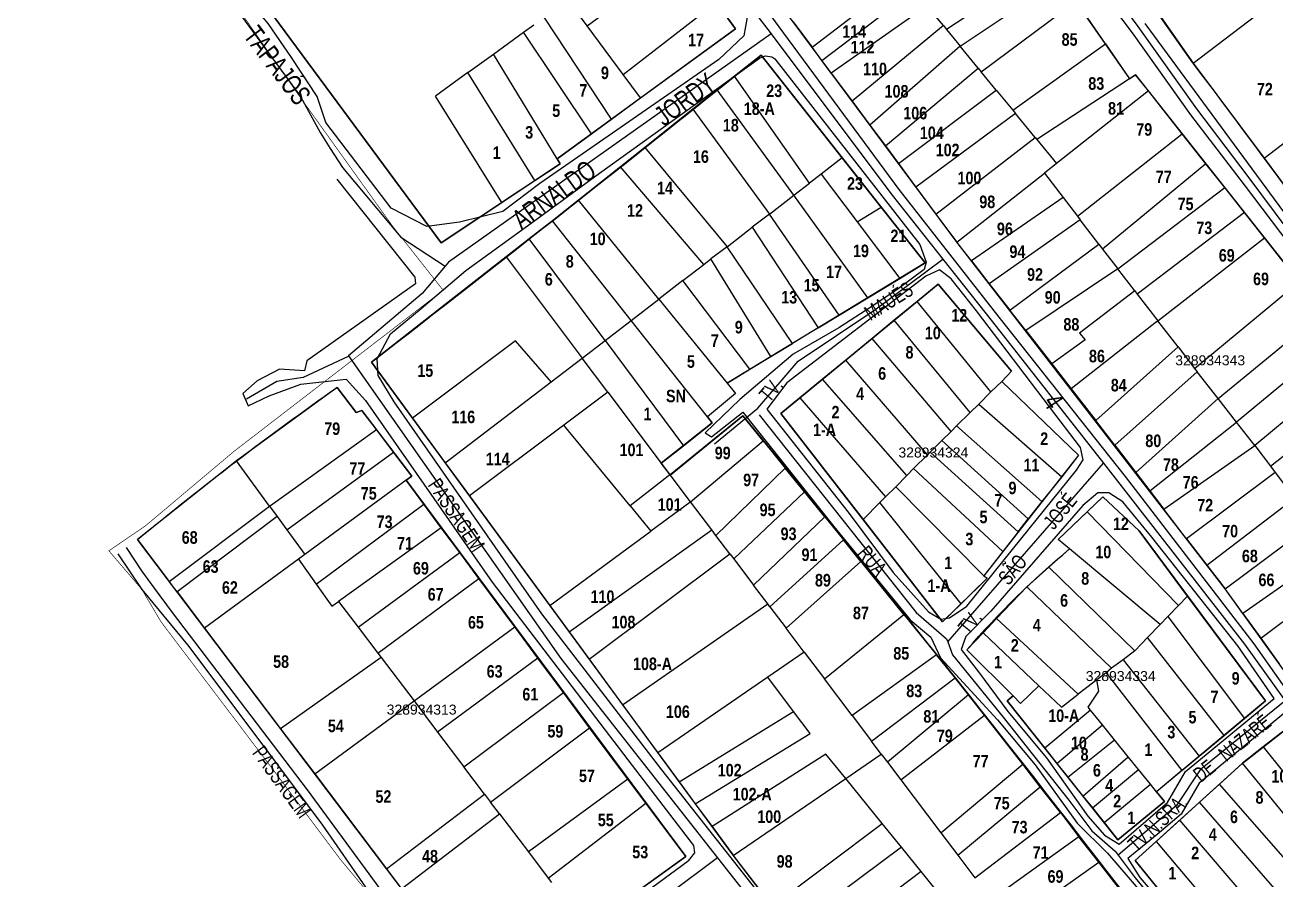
# Model space of a CAD drawing. Extents: x 206155 to 208014, y 4847439 to 4850017.
# Drawn here: x 206932.2 to 207182.6, y 4848151.2 to 4848322.2 of the extents above; entities that cross this region are included whole.
import ezdxf
from ezdxf.enums import TextEntityAlignment as Align

# ---------------------------------------------------------------- set-up
doc = ezdxf.new("R2010")
doc.units = 0
doc.header["$LTSCALE"] = 1.5
doc.header["$MEASUREMENT"] = 0
for name, color, linetype in [('CD-MALHA-LOTES', 40, 'CONTINUOUS'), ('CD_TXT_QUADRA', 7, 'CONTINUOUS'), ('LM-LIM-SETOR-FISCAL', 7, 'CONTINUOUS'), ('RU-QUADRAS', 6, 'CONTINUOUS'), ('SV-EIXO-RUA-N-PAV', 6, 'CONTINUOUS'), ('SV-RUA-NAO-PAV-S-GUIA-C-GUIA', 7, 'CONTINUOUS'), ('SV-TXT-RUA-N-PAV-S-GUIA-C-GUIA', 7, 'CONTINUOUS'), ('Th_NmrPort', 7, 'CONTINUOUS')]:
    doc.layers.add(name, color=color, linetype=linetype)
doc.styles.add('ARIAL', font='ARIAL.TTF')
doc.styles.get("Standard").update_dxf_attribs({"font": 'swisscbo.ttf'})
doc.linetypes.add('Limite', pattern='A,20,-3,[130,ltypeshp.shx,S=6.35,R=0,X=0,Y=0],-3,20', length=46)

msp = doc.modelspace()

# ---------------------------------------------------------------- linework, layer by layer
at = {"layer": 'CD-MALHA-LOTES', "linetype": 'Continuous'}
for p, q in [((207044.7, 4848322.01), (207063.76, 4848336)), ((207137.04, 4848334.92), (207116.65, 4848321.24)), ((207089.72, 4848317.73), (207109.09, 4848332.58)), ((207119.37, 4848317.93), (207139.48, 4848331.38)), ((207091.65, 4848315.07), (207111.08, 4848329.79)), ((207166, 4848314.54), (207185.73, 4848329.54)), ((207044.7, 4848322.01), (207040.87, 4848327.19)), ((207051.93, 4848312.25), (207070.54, 4848326.67)), ((207074.37, 4848321.4), (207070.54, 4848326.67)), ((207112.76, 4848325.98), (207093.51, 4848312.56)), ((207123.59, 4848312.79), (207142.56, 4848326.92)), ((207148.45, 4848318.37), (207142.56, 4848326.92)), ((207049.6, 4848303.35), (207036.08, 4848323.71)), ((207116, 4848322.03), (207114.47, 4848323.88)), ((207159.09, 4848324.33), (207166, 4848314.54)), ((207025.97, 4848316.36), (207031.96, 4848320.72)), ((207031.96, 4848320.72), (207034.02, 4848322.21)), ((207045.54, 4848300.39), (207031.96, 4848320.72)), ((207051.93, 4848312.25), (207044.7, 4848322.01)), ((207055.39, 4848307.57), (207074.37, 4848321.4)), ((207085.96, 4848322.78), (207089.72, 4848317.73)), ((207116, 4848322.03), (207097.75, 4848306.92)), ((207116, 4848322.03), (207116.65, 4848321.24)), ((207116.65, 4848321.24), (207119.37, 4848317.93)), ((207119.37, 4848317.93), (207101.3, 4848302.15)), ((207122.96, 4848313.56), (207119.37, 4848317.93)), ((207129.88, 4848305.14), (207148.45, 4848318.37)), ((207148.45, 4848318.37), (207153.26, 4848311.4)), ((207020.84, 4848312.63), (207025.97, 4848316.36)), ((207038.69, 4848295.4), (207025.97, 4848316.36)), ((207091.65, 4848315.07), (207089.72, 4848317.73)), ((207093.51, 4848312.56), (207091.65, 4848315.07)), ((207104.41, 4848297.97), (207122.96, 4848313.56)), ((207122.96, 4848313.56), (207123.59, 4848312.79)), ((207166, 4848314.54), (207180.19, 4848295.5)), ((207020.84, 4848312.63), (207014.32, 4848307.9)), ((207034.24, 4848291.05), (207020.84, 4848312.63)), ((207055.39, 4848307.57), (207051.93, 4848312.25)), ((207074.19, 4848311.91), (207070.74, 4848309.18)), ((207089.17, 4848290.51), (207074.19, 4848311.91)), ((207093.51, 4848312.56), (207097.75, 4848306.92)), ((207126.58, 4848309.16), (207123.59, 4848312.79)), ((207153.26, 4848311.4), (207134.72, 4848299.26)), ((207180.19, 4848295.5), (207199.61, 4848310.45)), ((207027.61, 4848286.66), (207014.32, 4848307.9)), ((207070.74, 4848309.18), (207065.85, 4848305.3)), ((207086.04, 4848288.1), (207070.74, 4848309.18)), ((207107.01, 4848294.47), (207126.58, 4848309.16)), ((207126.58, 4848309.16), (207129.88, 4848305.14)), ((207157.03, 4848308.98), (207138.67, 4848294.44)), ((207163.81, 4848300.39), (207157.03, 4848308.98)), ((207049.6, 4848303.35), (207055.39, 4848307.57)), ((207097.75, 4848306.92), (207101.3, 4848302.15)), ((207045.54, 4848300.39), (207049.6, 4848303.35)), ((207065.85, 4848305.3), (207056.26, 4848297.69)), ((207065.85, 4848305.3), (207081.18, 4848284.36)), ((207130.42, 4848304.48), (207110.51, 4848289.75)), ((207129.88, 4848305.14), (207130.42, 4848304.48)), ((207134.36, 4848299.69), (207130.42, 4848304.48)), ((207038.69, 4848295.4), (207045.54, 4848300.39)), ((207101.3, 4848302.15), (207104.41, 4848297.97)), ((207142.86, 4848283.9), (207163.81, 4848300.39)), ((207168.53, 4848294.42), (207163.81, 4848300.39)), ((207104.41, 4848297.97), (207107.01, 4848294.47)), ((207114.52, 4848284.36), (207134.36, 4848299.69)), ((207134.36, 4848299.69), (207134.72, 4848299.26)), ((207134.72, 4848299.26), (207138.67, 4848294.44)), ((207056.26, 4848297.69), (207051.39, 4848293.82)), ((207056.26, 4848297.69), (207072.69, 4848277.82)), ((207095.76, 4848295.59), (207091.51, 4848292.31)), ((207103.54, 4848285.76), (207095.76, 4848295.59)), ((207180.19, 4848295.5), (207184.4, 4848289.87)), ((207051.39, 4848293.82), (207042.95, 4848287.13)), ((207068.08, 4848274.28), (207051.39, 4848293.82)), ((207107.01, 4848294.47), (207110.51, 4848289.75)), ((207138.67, 4848294.44), (207136.25, 4848292.52)), ((207168.53, 4848294.42), (207147.87, 4848277.35)), ((207172.31, 4848289.63), (207168.53, 4848294.42)), ((207027.61, 4848286.66), (207034.24, 4848291.05)), ((207086.04, 4848288.1), (207089.17, 4848290.51)), ((207091.51, 4848292.31), (207089.17, 4848290.51)), ((207091.51, 4848292.31), (207098.72, 4848282.77)), ((207118.7, 4848278.74), (207136.25, 4848292.52)), ((207136.25, 4848292.52), (207139.96, 4848287.68)), ((207081.18, 4848284.36), (207086.04, 4848288.1)), ((207100.89, 4848267.62), (207086.04, 4848288.1)), ((207110.51, 4848289.75), (207114.52, 4848284.36)), ((207150.91, 4848273.39), (207172.31, 4848289.63)), ((207176.25, 4848284.65), (207172.31, 4848289.63)), ((207015.46, 4848278.61), (207027.61, 4848286.66)), ((207042.95, 4848287.13), (207037.74, 4848282.99)), ((207059.05, 4848267.33), (207042.95, 4848287.13)), ((207098.72, 4848282.77), (207103.54, 4848285.76)), ((207139.96, 4848287.68), (207121.64, 4848274.96)), ((207139.96, 4848287.68), (207142.86, 4848283.9)), ((207053.52, 4848263.07), (207037.74, 4848282.99)), ((207081.18, 4848284.36), (207077.74, 4848281.71)), ((207095.15, 4848264.14), (207081.18, 4848284.36)), ((207114.52, 4848284.36), (207118.7, 4848278.74)), ((207143.38, 4848283.22), (207125.19, 4848270.42)), ((207142.86, 4848283.9), (207143.38, 4848283.22)), ((207147.14, 4848278.31), (207143.38, 4848283.22)), ((207176.25, 4848284.65), (207154.78, 4848268.34)), ((207180.24, 4848279.61), (207176.25, 4848284.65)), ((207072.69, 4848277.82), (207077.74, 4848281.71)), ((207077.74, 4848281.71), (207090.93, 4848261.58)), ((207098.72, 4848282.77), (207107.26, 4848271.48)), ((207033.09, 4848279.36), (207028.48, 4848275.76)), ((207048.27, 4848259.03), (207033.09, 4848279.36)), ((207121.64, 4848274.96), (207118.7, 4848278.74)), ((207129.33, 4848265.11), (207147.14, 4848278.31)), ((207147.14, 4848278.31), (207147.87, 4848277.35)), ((207158.91, 4848262.96), (207180.24, 4848279.61)), ((207187.19, 4848270.81), (207180.24, 4848279.61)), ((207028.48, 4848275.76), (207043.72, 4848255.53)), ((207068.08, 4848274.28), (207069.48, 4848275.36)), ((207072.69, 4848277.82), (207069.48, 4848275.36)), ((207081.49, 4848255.86), (207069.48, 4848275.36)), ((207085.78, 4848258.46), (207072.69, 4848277.82)), ((207147.87, 4848277.35), (207150.91, 4848273.39)), ((207063.86, 4848271.03), (207068.08, 4848274.28)), ((207121.64, 4848274.96), (207125.19, 4848270.42)), ((207150.91, 4848273.39), (207132.48, 4848261.06)), ((207154.29, 4848268.99), (207150.91, 4848273.39)), ((207063.86, 4848271.03), (207059.05, 4848267.33)), ((207077.29, 4848253.32), (207063.86, 4848271.03)), ((207100.89, 4848267.62), (207107.26, 4848271.48)), ((207125.19, 4848270.42), (207129.33, 4848265.11)), ((207166.29, 4848253.49), (207187.19, 4848270.81)), ((207154.29, 4848268.99), (207143.25, 4848260.5)), ((207154.29, 4848268.99), (207154.78, 4848268.34)), ((207154.78, 4848268.34), (207158.91, 4848262.96)), ((207053.52, 4848263.07), (207059.05, 4848267.33)), ((207059.05, 4848267.33), (207072.7, 4848250.53)), ((207095.15, 4848264.14), (207100.89, 4848267.62)), ((207110.72, 4848266.87), (207106.16, 4848263.12)), ((207125.5, 4848248.82), (207110.72, 4848266.87)), ((207048.27, 4848259.03), (207053.52, 4848263.07)), ((207068.81, 4848243.79), (207053.52, 4848263.07)), ((207090.93, 4848261.58), (207095.15, 4848264.14)), ((207106.16, 4848263.12), (207101.73, 4848259.47)), ((207121.36, 4848244.69), (207106.16, 4848263.12)), ((207132.48, 4848261.06), (207129.33, 4848265.11)), ((207162.96, 4848257.76), (207158.91, 4848262.96)), ((207171.01, 4848247.45), (207191.1, 4848263.99)), ((207090.93, 4848261.58), (207085.78, 4848258.46)), ((207132.48, 4848261.06), (207137.7, 4848254.36)), ((207158.66, 4848262.77), (207141.6, 4848249.36)), ((207143.25, 4848260.5), (207144.38, 4848259.19)), ((207030.35, 4848259.02), (207009.75, 4848243.5)), ((207037.49, 4848250.77), (207030.35, 4848259.02)), ((207043.72, 4848255.53), (207048.27, 4848259.03)), ((207048.27, 4848259.03), (207063.95, 4848238.02)), ((207081.49, 4848255.86), (207085.78, 4848258.46)), ((207101.73, 4848259.47), (207096.47, 4848255.15)), ((207117.53, 4848240.86), (207101.73, 4848259.47)), ((207144.38, 4848259.19), (207137.7, 4848254.36)), ((207194.6, 4848259.29), (207174.69, 4848242.73)), ((207037.49, 4848250.77), (207043.72, 4848255.53)), ((207048.86, 4848248.71), (207043.72, 4848255.53)), ((207077.29, 4848253.32), (207081.49, 4848255.86)), ((207146.5, 4848243.08), (207162.96, 4848257.76)), ((207162.96, 4848257.76), (207166.29, 4848253.49)), ((207001.51, 4848254.72), (207009.75, 4848243.5)), ((207072.7, 4848250.53), (207077.29, 4848253.32)), ((207096.47, 4848255.15), (207091.81, 4848251.32)), ((207112.85, 4848236.19), (207096.47, 4848255.15)), ((207137.7, 4848254.36), (207141.6, 4848249.36)), ((207166.81, 4848252.82), (207150.34, 4848238.14)), ((207166.29, 4848253.49), (207166.81, 4848252.82)), ((207171.01, 4848247.45), (207166.81, 4848252.82)), ((207198.12, 4848254.57), (207178.33, 4848238.05)), ((207016.29, 4848234.59), (207037.49, 4848250.77)), ((207072.7, 4848250.53), (207074.41, 4848248.43)), ((207091.81, 4848251.32), (207087.28, 4848247.58)), ((207108.7, 4848232.05), (207091.81, 4848251.32)), ((207125.5, 4848248.82), (207127.67, 4848250.86)), ((207127.67, 4848250.86), (207143.02, 4848236.15)), ((206994.63, 4848249.69), (206974.54, 4848234.97)), ((207048.86, 4848248.71), (207040.04, 4848242.12)), ((207048.86, 4848248.71), (207059.54, 4848234.53)), ((207074.41, 4848248.43), (207068.81, 4848243.79)), ((207123.1, 4848246.3), (207125.5, 4848248.82)), ((207141.6, 4848249.36), (207146.5, 4848243.08)), ((207181.45, 4848233.92), (207201.63, 4848249.86)), ((207087.28, 4848247.58), (207104.43, 4848227.78)), ((207121.36, 4848244.69), (207123.1, 4848246.3)), ((207123.1, 4848246.3), (207139.73, 4848231.8)), ((207154.55, 4848232.65), (207171.01, 4848247.45)), ((207174.69, 4848242.73), (207171.01, 4848247.45)), ((207009.75, 4848243.5), (207016.29, 4848234.59)), ((207118.62, 4848242), (207121.36, 4848244.69)), ((207150.34, 4848238.14), (207146.5, 4848243.08)), ((207005.95, 4848236.74), (207002.52, 4848241.25)), ((207040.04, 4848242.12), (207021.13, 4848227.99)), ((207053.33, 4848225.96), (207040.04, 4848242.12)), ((207115.71, 4848239.05), (207117.53, 4848240.86)), ((207117.53, 4848240.86), (207118.62, 4848242)), ((207135.7, 4848226.86), (207118.62, 4848242)), ((207157.33, 4848229.02), (207174.69, 4848242.73)), ((207178.33, 4848238.05), (207174.69, 4848242.73)), ((207059.54, 4848234.53), (207063.95, 4848238.02)), ((207065.39, 4848226.78), (207079.93, 4848239.01)), ((207079.93, 4848239.01), (207084.36, 4848233.54)), ((207115.71, 4848239.05), (207113.36, 4848236.7)), ((207132.99, 4848223.38), (207115.71, 4848239.05)), ((207150.34, 4848238.14), (207154.55, 4848232.65)), ((207160.15, 4848225.33), (207178.33, 4848238.05)), ((207178.33, 4848238.05), (207181.45, 4848233.92)), ((206984.57, 4848221.2), (207005.95, 4848236.74)), ((207110.03, 4848233.45), (207112.85, 4848236.19)), ((207112.85, 4848236.19), (207113.36, 4848236.7)), ((207113.36, 4848236.7), (207130.94, 4848220.77)), ((207143.02, 4848236.15), (207139.73, 4848231.8)), ((206974.54, 4848234.97), (206955.36, 4848219.8)), ((206981.14, 4848225.91), (206974.54, 4848234.97)), ((207016.29, 4848234.59), (207021.13, 4848227.99)), ((207061.3, 4848232.19), (207059.54, 4848234.53)), ((207084.36, 4848233.54), (207070.48, 4848220.05)), ((207088.21, 4848228.79), (207084.36, 4848233.54)), ((207108.7, 4848232.05), (207110.03, 4848233.45)), ((207110.03, 4848233.45), (207127.93, 4848216.85)), ((207181.45, 4848233.92), (207182.39, 4848232.67)), ((207008.46, 4848231.1), (206988.18, 4848216.24)), ((207012, 4848226.32), (207008.46, 4848231.1)), ((207065.39, 4848226.78), (207061.3, 4848232.19)), ((207106.46, 4848229.8), (207108.7, 4848232.05)), ((207139.73, 4848231.8), (207135.7, 4848226.86)), ((207154.55, 4848232.65), (207157.33, 4848229.02)), ((207182.39, 4848232.67), (207164.68, 4848219.41)), ((207182.39, 4848232.67), (207184.24, 4848230.2)), ((207021.13, 4848227.99), (207037.2, 4848206.09)), ((207088.21, 4848228.79), (207074.03, 4848215.38)), ((207092.24, 4848223.81), (207088.21, 4848228.79)), ((207103.29, 4848226.65), (207104.43, 4848227.78)), ((207104.43, 4848227.78), (207106.46, 4848229.8)), ((207124.1, 4848212.01), (207106.46, 4848229.8)), ((207157.33, 4848229.02), (207160.15, 4848225.33)), ((206961.05, 4848210.87), (206981.14, 4848225.91)), ((206981.14, 4848225.91), (206982.64, 4848223.85)), ((206990.43, 4848210.33), (207012, 4848226.32)), ((207015.51, 4848221.6), (207012, 4848226.32)), ((207053.33, 4848225.96), (207057.46, 4848220.95)), ((207065.25, 4848226.66), (207057.46, 4848220.95)), ((207069.62, 4848221.19), (207065.39, 4848226.78)), ((207103.29, 4848226.65), (207099.91, 4848223.27)), ((207119.53, 4848206.36), (207103.29, 4848226.65)), ((207135.7, 4848226.86), (207132.99, 4848223.38)), ((207164.68, 4848219.41), (207160.15, 4848225.33)), ((207168.74, 4848214.11), (207186.25, 4848227.53)), ((206982.64, 4848223.85), (206962.61, 4848208.81)), ((206982.64, 4848223.85), (206984.57, 4848221.2)), ((207078, 4848210.13), (207092.24, 4848223.81)), ((207092.24, 4848223.81), (207096, 4848219.17)), ((207099.91, 4848223.27), (207115.8, 4848202.81)), ((207130.94, 4848220.77), (207132.99, 4848223.38)), ((207138.99, 4848219.29), (207144.76, 4848224.78)), ((207144.76, 4848224.78), (207163.08, 4848206.09)), ((206984.57, 4848221.2), (206988.18, 4848216.24)), ((207015.51, 4848221.6), (206994.95, 4848206.88)), ((207019.19, 4848216.64), (207015.51, 4848221.6)), ((207037.2, 4848206.09), (207057.46, 4848220.95)), ((207041.12, 4848200.76), (207069.62, 4848221.19)), ((207070.48, 4848220.05), (207069.62, 4848221.19)), ((207130.94, 4848220.77), (207127.93, 4848216.85)), ((207172.39, 4848209.36), (207190, 4848222.55)), ((206955.36, 4848219.8), (206954.71, 4848219.24)), ((206954.71, 4848219.24), (206955.5, 4848218.21)), ((206955.5, 4848218.21), (206961.05, 4848210.87)), ((207073.26, 4848216.39), (207070.48, 4848220.05)), ((207096, 4848219.17), (207081.29, 4848205.78)), ((207099.48, 4848214.88), (207096, 4848219.17)), ((207141.27, 4848217.38), (207138.99, 4848219.29)), ((207164.68, 4848219.41), (207168.74, 4848214.11)), ((206986.89, 4848215.3), (206968.11, 4848201.54)), ((206988.18, 4848216.24), (206986.89, 4848215.3)), ((206986.89, 4848215.3), (206990.43, 4848210.33)), ((206998.88, 4848201.7), (207019.19, 4848216.64)), ((207023.05, 4848211.43), (207019.19, 4848216.64)), ((207045.09, 4848195.35), (207073.26, 4848216.39)), ((207073.26, 4848216.39), (207074.03, 4848215.38)), ((207074.03, 4848215.38), (207078, 4848210.13)), ((207127.93, 4848216.85), (207124.1, 4848212.01)), ((207141.27, 4848217.38), (207137.12, 4848213.73)), ((207159.39, 4848202.26), (207141.27, 4848217.38)), ((207194.08, 4848217.13), (207175.93, 4848204.45)), ((207084.5, 4848201.54), (207099.48, 4848214.88)), ((207132.67, 4848209.77), (207137.12, 4848213.73)), ((207137.12, 4848213.73), (207154.31, 4848196.99)), ((207168.74, 4848214.11), (207172.39, 4848209.36)), ((206962.61, 4848208.81), (206961.05, 4848210.87)), ((206990.43, 4848210.33), (206993.58, 4848205.9)), ((207002.8, 4848196.52), (207023.05, 4848211.43)), ((207030.22, 4848201.76), (207023.05, 4848211.43)), ((207124.73, 4848211.51), (207119.53, 4848206.36)), ((207124.1, 4848212.01), (207124.73, 4848211.51)), ((206962.61, 4848208.81), (206968.11, 4848201.54)), ((207080.83, 4848206.38), (207078, 4848210.13)), ((207126.62, 4848203.43), (207132.67, 4848209.77)), ((207149.67, 4848193.52), (207132.67, 4848209.77)), ((207163.08, 4848206.09), (207164.87, 4848207.95)), ((207175.93, 4848204.45), (207172.39, 4848209.36)), ((206993.58, 4848205.9), (206994.95, 4848206.88)), ((206994.95, 4848206.88), (206998.88, 4848201.7)), ((207037.2, 4848206.09), (207041.12, 4848200.76)), ((207051.79, 4848186.22), (207080.83, 4848206.38)), ((207081.29, 4848205.78), (207080.83, 4848206.38)), ((207081.29, 4848205.78), (207084.5, 4848201.54)), ((207115.8, 4848202.81), (207119.53, 4848206.36)), ((207163.08, 4848206.09), (207160.91, 4848203.84)), ((207092.2, 4848191.37), (207108.1, 4848204.25)), ((207108.1, 4848204.25), (207114.6, 4848196.22)), ((207126.62, 4848203.43), (207123.93, 4848200.6)), ((207142.98, 4848188.3), (207126.62, 4848203.43)), ((207160.91, 4848203.84), (207159.39, 4848202.26)), ((207160.91, 4848203.84), (207176.26, 4848183.49)), ((207175.93, 4848204.45), (207179.51, 4848199.5)), ((206968.11, 4848201.54), (206983.34, 4848181.42)), ((206998.88, 4848201.7), (207002.8, 4848196.52)), ((207010.05, 4848186.96), (207030.22, 4848201.76)), ((207034.84, 4848195.53), (207030.22, 4848201.76)), ((207041.12, 4848200.76), (207045.09, 4848195.35)), ((207088.12, 4848196.75), (207084.5, 4848201.54)), ((207135.13, 4848189.99), (207123.93, 4848200.6)), ((207159.39, 4848202.26), (207156.86, 4848199.64)), ((207156.86, 4848199.64), (207154.31, 4848196.99)), ((207172.19, 4848180.09), (207156.86, 4848199.64)), ((207179.51, 4848199.5), (207183.19, 4848194.41)), ((207003.48, 4848195.63), (206983.34, 4848181.42)), ((207002.8, 4848196.52), (207003.48, 4848195.63)), ((207003.48, 4848195.63), (207010.05, 4848186.96)), ((207034.84, 4848195.53), (207014.75, 4848180.75)), ((207039.95, 4848188.65), (207034.84, 4848195.53)), ((207045.09, 4848195.35), (207051.79, 4848186.22)), ((207088.12, 4848196.75), (207080.85, 4848191.75)), ((207088.12, 4848196.75), (207092.2, 4848191.37)), ((207114.6, 4848196.22), (207097.73, 4848184.06)), ((207118.37, 4848191.57), (207114.6, 4848196.22)), ((207154.31, 4848196.99), (207151.96, 4848195.19)), ((207149.67, 4848193.52), (207148.61, 4848192.62)), ((207151.96, 4848195.19), (207149.67, 4848193.52)), ((207151.96, 4848195.19), (207167.22, 4848175.94)), ((207080.85, 4848191.75), (207058.84, 4848176.62)), ((207086.01, 4848184.88), (207080.85, 4848191.75)), ((207097.73, 4848184.06), (207092.2, 4848191.37)), ((207101.62, 4848178.92), (207118.37, 4848191.57)), ((207121.02, 4848188.17), (207118.37, 4848191.57)), ((207146.7, 4848191.16), (207142.98, 4848188.3)), ((207148.61, 4848192.62), (207146.7, 4848191.16)), ((207147.08, 4848188.92), (207146.7, 4848191.16)), ((207148.61, 4848192.62), (207163.74, 4848173.03)), ((207020.01, 4848173.81), (207039.95, 4848188.65)), ((207045.18, 4848181.61), (207039.95, 4848188.65)), ((207121.02, 4848188.17), (207104.79, 4848174.73)), ((207124.2, 4848184.11), (207121.02, 4848188.17)), ((207131.45, 4848186.47), (207129.94, 4848187.97)), ((207131.45, 4848186.47), (207135.13, 4848189.99)), ((207135.13, 4848189.99), (207139.63, 4848185.73)), ((207139.63, 4848185.73), (207142.98, 4848188.3)), ((207144.95, 4848185.73), (207147.08, 4848188.92)), ((206990.18, 4848172.38), (207010.05, 4848186.96)), ((207010.05, 4848186.96), (207014.75, 4848180.75)), ((207051.79, 4848186.22), (207058.84, 4848176.62)), ((207145.46, 4848185.11), (207144.95, 4848185.73)), ((207063.1, 4848170.82), (207086.01, 4848184.88)), ((207089.35, 4848180.44), (207086.01, 4848184.88)), ((207097.73, 4848184.06), (207101.62, 4848178.92)), ((207107.49, 4848171.16), (207124.2, 4848184.11)), ((207131.87, 4848174.3), (207124.2, 4848184.11)), ((207145.46, 4848185.11), (207136.33, 4848177.52)), ((207147.84, 4848182.17), (207145.46, 4848185.11)), ((207172.19, 4848180.09), (207176.26, 4848183.49)), ((206983.34, 4848181.42), (206990.18, 4848172.38)), ((207014.75, 4848180.75), (207020.01, 4848173.81)), ((207025.38, 4848166.73), (207045.18, 4848181.61)), ((207052.82, 4848171.3), (207045.18, 4848181.61)), ((207066.33, 4848166.42), (207089.35, 4848180.44)), ((207138.73, 4848174.49), (207147.84, 4848182.17)), ((207150.27, 4848179.17), (207147.84, 4848182.17)), ((207103.57, 4848176.34), (207101.62, 4848178.92)), ((207140.94, 4848171.72), (207150.27, 4848179.17)), ((207153.01, 4848175.79), (207150.27, 4848179.17)), ((207167.22, 4848175.94), (207172.19, 4848180.09)), ((207180.03, 4848177.78), (207175.87, 4848174.52)), ((207180.03, 4848177.78), (207195.68, 4848158.21)), ((207058.84, 4848176.62), (207063.1, 4848170.82)), ((207096.44, 4848171.46), (207103.57, 4848176.34)), ((207103.57, 4848176.34), (207104.79, 4848174.73)), ((207136.33, 4848177.52), (207138.73, 4848174.49)), ((207143.94, 4848167.95), (207153.01, 4848175.79)), ((207155.08, 4848173.23), (207153.01, 4848175.79)), ((207163.74, 4848173.03), (207167.22, 4848175.94)), ((207024.17, 4848168.32), (207020.01, 4848173.81)), ((207104.79, 4848174.73), (207107.49, 4848171.16)), ((207115.5, 4848160.59), (207131.87, 4848174.3)), ((207135.38, 4848169.81), (207131.87, 4848174.3)), ((207138.73, 4848174.49), (207140.94, 4848171.72)), ((207145.82, 4848165.58), (207155.08, 4848173.23)), ((207157.43, 4848170.33), (207155.08, 4848173.23)), ((207163.74, 4848173.03), (207158.67, 4848168.8)), ((207175.87, 4848174.52), (207171.27, 4848170.35)), ((207191.81, 4848155), (207175.87, 4848174.52)), ((206990.18, 4848172.38), (207004.55, 4848153.4)), ((207052.82, 4848171.3), (207032.93, 4848156.77)), ((207056.44, 4848166.5), (207052.82, 4848171.3)), ((207063.1, 4848170.82), (207066.33, 4848166.42)), ((207073.92, 4848156.08), (207096.44, 4848171.46)), ((207103.74, 4848162.46), (207096.44, 4848171.46)), ((207107.49, 4848171.16), (207115.5, 4848160.59)), ((207140.94, 4848171.72), (207143.94, 4848167.95)), ((207148.16, 4848162.64), (207157.43, 4848170.33)), ((207158.67, 4848168.8), (207157.43, 4848170.33)), ((207171.27, 4848170.35), (207167.25, 4848166.7)), ((207187.76, 4848151.51), (207171.27, 4848170.35)), ((207004.55, 4848153.4), (207024.17, 4848168.32)), ((207024.17, 4848168.32), (207025.38, 4848166.73)), ((207118.86, 4848156.14), (207135.38, 4848169.81)), ((207139.42, 4848164.63), (207135.38, 4848169.81)), ((207143.94, 4848167.95), (207145.82, 4848165.58)), ((207027.14, 4848164.4), (207025.38, 4848166.73)), ((207036.91, 4848151.51), (207056.44, 4848166.5)), ((207066.33, 4848166.42), (207069.69, 4848161.84)), ((207145.82, 4848165.58), (207148.16, 4848162.64)), ((207167.25, 4848166.7), (207163.32, 4848163.14)), ((207183.61, 4848147.93), (207167.25, 4848166.7)), ((207007.56, 4848149.41), (207027.14, 4848164.4)), ((207027.14, 4848164.4), (207032.93, 4848156.77)), ((207122.29, 4848151.61), (207139.42, 4848164.63)), ((207139.42, 4848164.63), (207143.13, 4848159.82)), ((207163.32, 4848163.14), (207158.6, 4848158.85)), ((207179.45, 4848144.35), (207163.32, 4848163.14)), ((207069.69, 4848161.84), (207073.71, 4848156.36)), ((207081.7, 4848145.9), (207103.74, 4848162.46)), ((207107.59, 4848157.71), (207103.74, 4848162.46)), ((207115.5, 4848160.59), (207118.86, 4848156.14)), ((207148.16, 4848162.64), (207150.91, 4848159.18)), ((207107.59, 4848157.71), (207088.41, 4848143.46)), ((207111.54, 4848152.83), (207107.59, 4848157.71)), ((207143.13, 4848159.82), (207126.29, 4848147.69)), ((207147.13, 4848154.73), (207143.13, 4848159.82)), ((207158.6, 4848158.85), (207154.4, 4848155.04)), ((207158.6, 4848158.85), (207174.5, 4848140.09)), ((207032.93, 4848156.77), (207036.91, 4848151.51)), ((207073.71, 4848156.36), (207073.92, 4848156.08)), ((207073.92, 4848156.08), (207081.7, 4848145.9)), ((207118.86, 4848156.14), (207122.29, 4848151.61)), ((207004.55, 4848153.4), (207007.56, 4848149.41)), ((207111.54, 4848152.83), (207091.92, 4848138.14)), ((207116.01, 4848147.33), (207111.54, 4848152.83)), ((207130.01, 4848142.66), (207147.13, 4848154.73)), ((207151.07, 4848149.67), (207147.13, 4848154.73)), ((207154.4, 4848155.04), (207169.82, 4848136.06)), ((207036.91, 4848151.51), (207037.57, 4848150.64))]:
    msp.add_line(p, q, dxfattribs=at)
at = {"layer": 'CD-MALHA-LOTES', "linetype": 'Continuous', "flags": 128}
for points in [[(206998.79, 4848369.13), (206966.87, 4848344.37), (207015.46, 4848278.61)], [(207095.76, 4848295.59), (207079.51, 4848316.14), (207074.19, 4848311.91)], [(207157.03, 4848308.98), (207154.48, 4848312.2), (207153.26, 4848311.4)], [(207034.24, 4848291.05), (207039.3, 4848294.4), (207038.69, 4848295.4)], [(207107.26, 4848271.48), (207112.38, 4848274.58), (207103.54, 4848285.76)], [(207037.74, 4848282.99), (207037.5, 4848282.8), (207033.09, 4848279.36)], [(207127.67, 4848250.86), (207129.62, 4848252.93), (207114.94, 4848270.35), (207110.72, 4848266.87)], [(207014.74, 4848265.04), (207001.51, 4848254.72)], [(207158.66, 4848262.77), (207158.91, 4848262.96)], [(207002.52, 4848241.25), (206999.61, 4848245.09), (206998.47, 4848244.63), (206994.63, 4848249.69)], [(207087.28, 4848247.58), (207083.46, 4848244.44), (207099.91, 4848223.27)], [(207079.93, 4848239.01), (207075.88, 4848244.01), (207061.3, 4848232.19)], [(207063.95, 4848238.02), (207069.73, 4848242.6), (207068.81, 4848243.79)], [(206981.14, 4848225.91), (206981.31, 4848226.04), (207002.52, 4848241.25)], [(207008.46, 4848231.1), (207009.6, 4848231.93), (207005.95, 4848236.74)], [(207061.3, 4848232.19), (207060.94, 4848231.9), (207053.33, 4848225.96)], [(207164.87, 4848207.95), (207155.16, 4848220.99), (207147.93, 4848227.79), (207144.76, 4848224.78)], [(207065.25, 4848226.66), (207065.39, 4848226.78)], [(207108.1, 4848204.25), (207099.74, 4848214.56), (207099.48, 4848214.88)], [(207179.51, 4848199.5), (207197.02, 4848212.62), (207197.31, 4848212.85)], [(207176.26, 4848183.49), (207180.47, 4848187.01), (207164.87, 4848207.95)], [(207123.93, 4848200.6), (207120.7, 4848197.2), (207129.94, 4848187.97)], [(207129.94, 4848187.97), (207128.78, 4848187.01), (207136.33, 4848177.52)], [(207199.37, 4848161.25), (207184.38, 4848181.21), (207180.03, 4848177.78)], [(207096.44, 4848171.46), (207092.5, 4848176.32), (207069.69, 4848161.84)], [(207150.91, 4848159.18), (207160.27, 4848166.83), (207158.67, 4848168.8)], [(207044.5, 4848141.5), (207064.44, 4848155.87), (207056.44, 4848166.5)]]:
    msp.add_lwpolyline(points, dxfattribs=at)
at = {"layer": 'CD-MALHA-LOTES', "linetype": 'Continuous'}
msp.add_lwpolyline([(207028.48, 4848275.76), (207014.74, 4848265.04)], dxfattribs=at)
msp.add_point((206968.11, 4848201.54), dxfattribs=at)
msp.add_point((206968.11, 4848201.54), dxfattribs=at)
at = {"layer": 'LM-LIM-SETOR-FISCAL', "linetype": 'Limite', "ltscale": 0.1, "const_width": 0.13, "flags": 128}
msp.add_lwpolyline([(207693.53, 4847579.56), (207661.03, 4847549.31), (207612.7, 4847504.12), (207608.58, 4847500.27), (207585.3, 4847478.55), (207576.34, 4847469.74), (207571.87, 4847465.34), (207556.36, 4847486.66), (207540.14, 4847507.78), (207531.85, 4847519.47), (207511.91, 4847545.61), (207506.17, 4847553.18), (207498.88, 4847562.81), (207463.75, 4847610.71), (207457.67, 4847619.01), (207440.44, 4847642.51), (207431.06, 4847656.73), (207427.79, 4847661.69), (207410.24, 4847685.38), (207400.06, 4847698.96), (207390.62, 4847713.26), (207368.81, 4847743.14), (207367.63, 4847745.51), (207365.1, 4847750.55), (207350.49, 4847771.92), (207340.01, 4847785.42), (207333.8, 4847793.43), (207328.91, 4847799.72), (207315.6, 4847819.35), (207310.76, 4847826.26), (207285.87, 4847860.83), (207260.72, 4847896.98), (207248.23, 4847915.4), (207242.67, 4847921.29), (207202.51, 4847892.47), (207193.03, 4847885.67), (207186.34, 4847883.83), (207169.47, 4847906.92), (207159.13, 4847921.36), (207145.03, 4847940.16), (207134.22, 4847955.66), (207130.37, 4847960.22), (207126.09, 4847965.9), (207111.59, 4847986.15), (207100.06, 4848001.48), (207090.77, 4848014.03), (207087.01, 4848019.05), (207075.04, 4848034.33), (207069.37, 4848045.04), (207069.26, 4848049.8), (207069.11, 4848053.33), (207066.5, 4848058.01), (207060.87, 4848065.4), (207031.95, 4848105.77), (207020.41, 4848120.82), (207005.92, 4848142.54), (206995.35, 4848155.22), (206982.67, 4848172.12), (206959.42, 4848202.77), (206955.58, 4848209.27), (206948.97, 4848217), (206956.28, 4848221.98), (206974.04, 4848236.91), (207015.88, 4848269.11), (207005.71, 4848281.99), (206987.16, 4848307.84), (206966.87, 4848336.83), (206960.49, 4848346.74), (207051.18, 4848413.73), (207093.59, 4848446.09), (207106.7, 4848455.88), (207140.72, 4848483.45), (207169.66, 4848504.88), (207261.26, 4848571.24), (207250.42, 4848586.92), (207233.64, 4848611.27), (207214.13, 4848640.25), (207199.66, 4848661.86), (207162.16, 4848719.72), (207148.67, 4848740.27), (207138.58, 4848756.16), (207114.21, 4848785.08), (207108.98, 4848791.97), (207099.68, 4848804.07), (207089.04, 4848833.89), (207075.28, 4848852.41), (207054.15, 4848879.42), (207034.07, 4848905.39), (207008.79, 4848936.89), (207002.49, 4848944.75), (206978.67, 4848976.02), (206968.98, 4848989.87), (206958.44, 4849004.76), (206966.26, 4849011.39), (206981.71, 4849023.09), (207002.58, 4849038.25), (207026.18, 4849059.14), (207039.09, 4849069.24), (207048.4, 4849077.1), (207033.93, 4849094.44), (207025.31, 4849104.91), (207019.34, 4849111.98), (206955.53, 4849187.19), (206739.99, 4849438.83), (206628.48, 4849357.79), (206159.3, 4849769.3), (206177.89, 4849842.97), (206311.32, 4849828.25), (206318.97, 4849888.04), (206376.86, 4849879.93), (206422.43, 4850015.06), (206474.48, 4850006.62), (206492.19, 4850011.1), (206819.81, 4849985.62), (206867.89, 4849970.66), (206761.86, 4849758.64), (206955.52, 4849737.17), (206981.38, 4849733.58), (207038.29, 4849725.23), (207070.29, 4849722.03), (207093.76, 4849719.89), (207136.42, 4849713.49), (207187.69, 4849706.67), (207206.03, 4849702.71), (207217.82, 4849703), (207238.05, 4849700.95), (207257.69, 4849697.98), (207277.63, 4849691.43), (207298.76, 4849680.12), (207307.69, 4849672.68), (207325.58, 4849647.34), (207339.6, 4849627.48), (207365.17, 4849591.27), (207375.36, 4849576.96), (207394.56, 4849549.23), (207402.02, 4849538.56), (207409.91, 4849527.9), (207417.58, 4849518.68), (207445.75, 4849483.09), (207461.51, 4849464.09), (207489.49, 4849426.56), (207512.94, 4849401.39), (207520.93, 4849386.71), (207524.83, 4849382.69), (207529.48, 4849377.88), (207540.69, 4849361.49), (207560.95, 4849335.89), (207577.23, 4849307.07), (207583.74, 4849297.42), (207628.15, 4849239.89), (207643.22, 4849219.05), (207658.02, 4849201.49), (207693.22, 4849158.83), (207705.61, 4849141.39), (207712.86, 4849133.84), (207725.65, 4849112.01), (207736.66, 4849084.67), (207739.33, 4849078.11), (207747.93, 4849059.71), (207757.22, 4849040.43), (207775.14, 4849006.28), (207791.99, 4848977.54), (207792.78, 4848975.77), (207795.96, 4848968.62), (207802.2, 4848960.18), (207825.03, 4848930.31), (207842.53, 4848910.15), (207856.41, 4848891.07), (207858.75, 4848886.94), (207866.81, 4848872.74), (207869.94, 4848867.11), (207871.77, 4848863.82), (207879.69, 4848853.91), (207882.92, 4848845.94), (207889.76, 4848830.42), (207897.96, 4848811.56), (207901.5, 4848803.37), (207910.93, 4848782.03), (207925.43, 4848746.58), (207927.76, 4848740.69), (207935.19, 4848724.84), (207938.98, 4848722.35), (207951.29, 4848714.3), (207953.61, 4848706.94), (207955.87, 4848700.21), (207959.42, 4848694.96), (207980.21, 4848656.63), (207983.23, 4848650.23), (207987.97, 4848639.65), (207991.98, 4848624.34), (207992.34, 4848618.14), (207992.71, 4848609.76), (207992.35, 4848598.91), (207989.51, 4848588.21), (207986.21, 4848576.49), (207981.13, 4848552.93), (207979.22, 4848544.32), (207974.12, 4848527.55), (207970.47, 4848512.96), (207968.53, 4848505.21), (207962.87, 4848484.57), (207961.77, 4848475.9), (207962.44, 4848471.73), (207962.76, 4848468.22), (207963.58, 4848460.32), (207965.62, 4848437.71), (207970.3, 4848417.74), (207973.97, 4848405.11), (207979.52, 4848388.8), (207983.37, 4848372.15), (207985.88, 4848361.34), (207994.8, 4848328.69), (207998.94, 4848313.63), (208000.94, 4848308.61), (208001.28, 4848301.24), (208004.29, 4848290.86), (208006.08, 4848286.4), (208007.64, 4848282.49), (208010.65, 4848271.5), (208010.53, 4848262.57), (208009.71, 4848251.17), (208006.89, 4848242.28), (208002.27, 4848228.55), (207997.36, 4848212.8), (207991.07, 4848194.77), (207987.4, 4848183.31), (207984.51, 4848174.56), (207981.76, 4848167.44), (207976.41, 4848152.41), (207973.09, 4848141.61), (207967.4, 4848130.11), (207964.22, 4848121.42), (207961.45, 4848112.84), (207955.63, 4848098.17), (207952.19, 4848088.84), (207947.6, 4848075.6), (207943.28, 4848060.34), (207938.8, 4848047.89), (207935.95, 4848038.31), (207931.75, 4848023.44), (207924.02, 4847983.95), (207922.67, 4847973.36), (207921, 4847963.57), (207920.32, 4847960.19), (207917.77, 4847945.28), (207916.42, 4847941.01), (207910.26, 4847922.04), (207901.41, 4847892.98), (207897.62, 4847878.65), (207892.25, 4847865.58), (207878.3, 4847837.34), (207872.42, 4847829.43), (207870.47, 4847825.73), (207866.98, 4847818.64), (207853.99, 4847795.84), (207843.32, 4847778.24), (207832.06, 4847762.95), (207814.75, 4847736.4), (207805.8, 4847721.97), (207788.79, 4847698.98), (207782.07, 4847685.13), (207771.56, 4847663.44), (207770.16, 4847648.29), (207754.59, 4847638.36), (207743.55, 4847627.73)], close=True, dxfattribs=at)
at = {"layer": 'RU-QUADRAS', "color": 6, "linetype": 'Continuous'}
for points in [[(207081.54, 4848429.94), (207106, 4848449.26), (207107.06, 4848447.94), (207117.16, 4848455.37), (207115.57, 4848457.49), (207120.88, 4848460.94), (207145.81, 4848427.49), (207146.93, 4848428.3), (207154.64, 4848417.95), (207153.18, 4848416.88), (207160.19, 4848408.28), (207161.02, 4848408.92), (207165.27, 4848403.61), (207163.48, 4848402.23), (207223.78, 4848322.14), (207234.24, 4848306.66), (207271.48, 4848256.63), (207260.86, 4848249.46), (207261.64, 4848248.41), (207230.54, 4848227.01, 0.004824), (207165.95, 4848314.6), (207145.19, 4848344.03), (207122.74, 4848372.51)], [(206954.71, 4848219.24, -0.019619), (206994.63, 4848249.69), (206998.47, 4848244.63), (206999.61, 4848245.09), (207009.6, 4848231.93), (207008.46, 4848231.1), (207064.44, 4848155.87), (207024.47, 4848127.07)], [(207120.7, 4848197.2, -0.0407), (207141.27, 4848217.38), (207138.99, 4848219.29), (207147.93, 4848227.79), (207155.16, 4848220.99), (207180.47, 4848187.01), (207158.67, 4848168.8), (207160.27, 4848166.83), (207150.91, 4848159.18), (207128.78, 4848187.01), (207129.94, 4848187.97)]]:
    msp.add_lwpolyline(points, format="xyb", close=True, dxfattribs=at)
msp.add_lwpolyline([(207209.59, 4848157.83), (207172.39, 4848209.36), (207118.76, 4848278.67), (207085.96, 4848322.78), (207058.53, 4848357.5), (207031.72, 4848394.08), (207075.69, 4848422.51), (207153.26, 4848311.4), (207154.48, 4848312.2), (207192.07, 4848264.63)], dxfattribs=at)
for points in [[(206966.87, 4848344.37), (206998.79, 4848369.13), (207023.38, 4848336.41), (207024.8, 4848337.5), (207000.59, 4848370.43), (207025.09, 4848389.22), (207074.37, 4848321.4), (207038.69, 4848295.4), (207039.3, 4848294.4), (207015.46, 4848278.61)], [(207083.46, 4848244.44), (207114.94, 4848270.35), (207129.62, 4848252.93), (207127.67, 4848250.86), (207143.02, 4848236.15), (207124.1, 4848212.01), (207124.73, 4848211.51), (207115.8, 4848202.81)], [(207154.4, 4848155.04), (207175.72, 4848174.39), (207184.38, 4848181.21), (207199.25, 4848161.41), (207210.03, 4848140.96), (207185.38, 4848116.91)]]:
    msp.add_lwpolyline(points, close=True, dxfattribs=at)
msp.add_lwpolyline([(207085.32, 4848141.16), (207073.71, 4848156.36), (207001.51, 4848254.72, 0.004119), (207079.51, 4848316.14), (207112.38, 4848274.58), (207072.7, 4848250.53), (207074.41, 4848248.43), (207068.81, 4848243.79), (207069.73, 4848242.6), (207059.54, 4848234.53), (207061.33, 4848232.15), (207075.88, 4848244.01, -0.009252), (207159.44, 4848138.92)], format="xyb", dxfattribs=at)
at = {"layer": 'SV-EIXO-RUA-N-PAV'}
msp.add_line((206950.73, 4848216.41), (206955.58, 4848209.27), dxfattribs=at)
for points in [[(207187.92, 4848277.18), (207176.98, 4848291.83), (207166.72, 4848305.41), (207155, 4848321.83), (207143.66, 4848337.26), (207133.31, 4848351.72), (207119.63, 4848370.28), (207106.27, 4848388.89), (207102.07, 4848394.63), (207087.58, 4848414.38), (207073.25, 4848430.56)], [(207025.82, 4848394.29), (207046.99, 4848366.44), (207063.4, 4848344.04), (207081.51, 4848320.41), (207081.88, 4848319.93), (207105.73, 4848288.13), (207115.9, 4848275.32), (207125.83, 4848262.81), (207148.03, 4848234.53), (207149.91, 4848232.14), (207176.26, 4848198.3), (207184.39, 4848186.99)], [(206959.84, 4848345.53), (206976.22, 4848322.91), (206987.35, 4848307.87), (206991.25, 4848300.63), (206993.29, 4848297.45), (206995.71, 4848293.67), (207007.4, 4848279.75), (207016.29, 4848273.95)], [(207081.51, 4848320.41), (207016.94, 4848274.73), (207016.29, 4848273.95), (207011.7, 4848268.45), (206996.95, 4848255.98), (206996.84, 4848255.88), (206987.83, 4848251.69), (206982.6, 4848250.86), (206976.53, 4848247.3)], [(207070.16, 4848238.4), (207078.87, 4848245.5), (207086.94, 4848254.95), (207102.3, 4848265.19), (207115.9, 4848275.32)], [(206996.95, 4848255.98), (207039.42, 4848195.46), (207070.78, 4848155.6), (207087.49, 4848134.36), (207094.97, 4848124.45), (207167.23, 4848028.72), (207220.44, 4847960.22)], [(207079.13, 4848244.19), (207110.54, 4848204.64), (207116.65, 4848199.4), (207116.86, 4848198.81), (207117.81, 4848196.2), (207127.99, 4848183.7), (207141.08, 4848167.12), (207145.73, 4848161.01), (207150.38, 4848156.94), (207150.98, 4848156.14), (207154.38, 4848151.56), (207164.27, 4848139.49), (207168.05, 4848135.42), (207172.41, 4848129.03), (207181.86, 4848115.79), (207185.53, 4848111.64), (207189.64, 4848107), (207223.81, 4848064.25), (207255.29, 4848023.39), (207276.23, 4847993), (207296.11, 4847965.85)], [(207116.86, 4848198.81), (207148.03, 4848234.53)], [(206955.58, 4848209.27), (206964.68, 4848198.17), (206979.76, 4848178.1), (206991.73, 4848162.15), (207020.41, 4848120.82), (207021.78, 4848118.94), (207026.54, 4848112.38), (207045.39, 4848087.17), (207054.69, 4848074.73), (207066.5, 4848058.01), (207069.11, 4848053.33), (207069.26, 4848049.8), (207069.37, 4848045.04), (207077.24, 4848032.93), (207083.68, 4848023.73), (207119.95, 4847974.41), (207126.09, 4847965.9), (207130.37, 4847960.22)], [(207184.39, 4848186.99), (207167.41, 4848173.2), (207162.65, 4848166.05), (207150.98, 4848156.14)], [(207070.78, 4848155.6), (207021.78, 4848118.94)]]:
    msp.add_lwpolyline(points, dxfattribs=at)
at = {"layer": 'SV-RUA-NAO-PAV-S-GUIA-C-GUIA'}
for p, q in [((206994.6, 4848291.32), (207010.19, 4848271.74)), ((207010.33, 4848270.39), (206988.61, 4848255)), ((207010.19, 4848271.74), (207010.33, 4848270.39)), ((206983.1, 4848253.32), (206978.62, 4848250.96)), ((206988.13, 4848253.02), (206983.1, 4848253.32)), ((206988.61, 4848255), (206988.13, 4848253.02)), ((206978.62, 4848250.96), (206975.79, 4848248.43)), ((206981.04, 4848248.02), (206987.4, 4848250.32)), ((206987.4, 4848250.32), (206996.44, 4848251.34)), ((206996.44, 4848251.34), (207000.34, 4848247.05)), ((206975.79, 4848248.43), (206976.88, 4848245.98)), ((206976.88, 4848245.98), (206981.04, 4848248.02)), ((207000.34, 4848247.05), (207025.66, 4848210.74)), ((206952.42, 4848217.63), (206955.48, 4848212.97)), ((207025.66, 4848210.74), (207052.81, 4848175.18)), ((207052.81, 4848175.18), (207066.01, 4848158.03)), ((207066.01, 4848158.03), (207066.2, 4848156.56)), ((207066.2, 4848156.56), (207064.91, 4848154.96))]:
    msp.add_line(p, q, dxfattribs=at)
at = {"layer": 'SV-RUA-NAO-PAV-S-GUIA-C-GUIA', "flags": 128}
for points in [[(207187.1, 4848275.93), (207176.3, 4848290.22), (207165.5, 4848304.18), (207153.82, 4848320.59), (207142.21, 4848335.98), (207131.96, 4848350.39), (207118.47, 4848369.22), (207104.31, 4848387.41), (207085.67, 4848412.84), (207075.91, 4848423.85), (207073.47, 4848424.89), (207071.52, 4848423.96), (207046.37, 4848406.16)], [(207030.19, 4848392.97), (207049.15, 4848368.05), (207065.57, 4848345.62), (207084.01, 4848320.53), (207107.1, 4848289.24), (207127.07, 4848263.74), (207152.37, 4848231.87), (207178.12, 4848198.39), (207195.45, 4848173.82)], [(207025.09, 4848389.65), (207028.4, 4848386.97), (207070.27, 4848331.61), (207075.1, 4848326.62), (207076.75, 4848323.72), (207076.04, 4848319.97), (207071.08, 4848315.25), (207035.24, 4848290.48), (207027.85, 4848284.85), (207019.13, 4848282.73), (207012.62, 4848281.83), (207005.5, 4848285.5), (206992.42, 4848302.65), (206990.63, 4848307.83), (206985.53, 4848315.66), (206980.86, 4848322.43), (206976.3, 4848327.84), (206970.65, 4848335.56), (206968.55, 4848339.31), (206968.1, 4848342.58), (206970.11, 4848347.17)], [(207201.09, 4848261.81), (207156.4, 4848322.43)], [(207083.67, 4848142.71), (207059.62, 4848173.22), (207035.64, 4848204.41), (207006.1, 4848246.82), (207002.9, 4848252.07), (207002.64, 4848255.39), (207005.33, 4848260.42), (207011.48, 4848265.48), (207020.39, 4848273.08), (207034.25, 4848283.08), (207047.15, 4848292.55), (207079.19, 4848315.56), (207080.32, 4848315.99), (207081.67, 4848315.79), (207082.27, 4848315.37), (207111.3, 4848278.26), (207112.57, 4848274.74), (207112.18, 4848273.26), (207106.98, 4848269.39), (207101.66, 4848265.83), (207095.09, 4848261.58), (207085.93, 4848256.31), (207075.23, 4848247.28), (207068.31, 4848240.6), (207069.57, 4848239.82), (207075.83, 4848244.75), (207094.09, 4848221.86), (207109.37, 4848203.22), (207113.51, 4848199.75), (207115.4, 4848195.56), (207126.8, 4848183.21), (207134.37, 4848174.2), (207142.79, 4848162.54), (207148.83, 4848156.54), (207156.62, 4848147.44)], [(206955.47, 4848212.97), (206958.02, 4848209.52), (206961.66, 4848204.66), (206988.68, 4848169.17), (207006.37, 4848145.13), (207019.19, 4848126.56), (207022.72, 4848124), (207064.91, 4848154.96)]]:
    msp.add_lwpolyline(points, dxfattribs=at)
for points in [[(207080.63, 4848245.35), (207096.95, 4848224.75), (207105.92, 4848212.64), (207113.05, 4848204.78), (207115.48, 4848203.35), (207117.19, 4848203.61), (207120.67, 4848205.9), (207131.49, 4848219.34), (207142.62, 4848233.13), (207144, 4848235.19), (207143.45, 4848237.63), (207137.27, 4848245.79), (207122.62, 4848264.97), (207117.54, 4848271.39), (207115.25, 4848273.22), (207112.47, 4848271.93), (207084.68, 4848250.57)], [(207182.23, 4848187.45), (207174.96, 4848197.98), (207157.7, 4848219.73), (207151.94, 4848226.81), (207149.09, 4848228.56), (207146.93, 4848228.56), (207143.92, 4848226.04), (207125.51, 4848204.95), (207120.51, 4848199.83), (207119.55, 4848197.27), (207123.05, 4848192.76), (207128.87, 4848184.85), (207136.63, 4848175.57), (207144.88, 4848163.91), (207148.23, 4848160.11), (207151.21, 4848158.35), (207156.53, 4848162.94), (207160.83, 4848166.63), (207164.45, 4848172.84)], [(207189.05, 4848119.24), (207192.48, 4848123.09), (207195.68, 4848127.34), (207199.06, 4848131.03), (207203.68, 4848134.3), (207209.02, 4848138.05), (207214.43, 4848142.22), (207210.48, 4848148.36), (207192.5, 4848173.57), (207184.45, 4848184.75), (207167.16, 4848170.54), (207163.56, 4848164.35), (207158.81, 4848160.28), (207152.9, 4848155.46), (207155.34, 4848151.63), (207164.69, 4848140.85), (207175.29, 4848127.17), (207183.99, 4848117.18), (207186.57, 4848117.21)]]:
    msp.add_lwpolyline(points, close=True, dxfattribs=at)

# ---------------------------------------------------------------- texts
at = {"layer": 'CD_TXT_QUADRA', "linetype": 'Continuous', "style": 'ARIAL'}
for s, p in [('328934343', (207169.4, 4848255.1)), ('328934324', (207113.99, 4848236.66)), ('328934334', (207151.49, 4848191.95)), ('328934313', (207011.57, 4848185.24))]:
    msp.add_text(s, height=2, dxfattribs=at).set_placement(p, align=Align.MIDDLE)
at = {"layer": 'SV-TXT-RUA-N-PAV-S-GUIA-C-GUIA', "style": 'ARIAL', "width": 0.7}
for s, height, rotation, p in [('AL.           TAPAJÓS', 4, 307, (206965, 4848334.25)), ('ARNALDO               JORDY', 4, 36, (207031.6, 4848281.07)), ('MAUÉS', 3, 32, (207101.42, 4848262.9)), ('TV.', 3, 50, (207081.18, 4848246.52)), ('4', 4, 303, (207135.82, 4848246.74)), ('PASSAGEM', 3, 304, (207012.69, 4848230.14)), ('TV.          SÃO          JOSÉ', 3, 50.8704, (207121.04, 4848200.04)), ('RUA', 3, 310, (207098.63, 4848216.41)), ('DE   NAZARÉ', 3, 39, (207167.56, 4848170.57)), ('PASSAGEM', 3, 306, (206977.55, 4848176.54)), ('TV.N.SRA.', 3, 43, (207154.65, 4848156.61))]:
    msp.add_text(s, height=height, rotation=rotation, dxfattribs=at).set_placement(p)
at = {"layer": 'Th_NmrPort', "color": 1}
for s, p in [('17', (207064.91, 4848319.17)), ('114', (207095.76, 4848320.85)), ('85', (207139.66, 4848319.26)), ('112', (207097.42, 4848317.73)), ('9', (207047.46, 4848312.6)), ('110', (207099.92, 4848313.37)), ('83', (207145.01, 4848310.46)), ('72', (207178.75, 4848309.33)), ('7', (207043.13, 4848309.08)), ('23', (207080.54, 4848309.01)), ('108', (207104.23, 4848308.9)), ('5', (207037.71, 4848305.03)), ('18-A', (207076.05, 4848305.42)), ('106', (207107.97, 4848304.54)), ('81', (207148.96, 4848305.48)), ('18', (207071.86, 4848302.12)), ('3', (207032.3, 4848300.7)), ('104', (207111.29, 4848300.59)), ('79', (207154.61, 4848301.27)), ('1', (207025.8, 4848296.64)), ('102', (207114.46, 4848297.17)), ('16', (207065.87, 4848295.84)), ('77', (207158.52, 4848291.78)), ('14', (207058.68, 4848289.56)), ('23', (207096.71, 4848290.45)), ('100', (207118.83, 4848291.57)), ('98', (207123.19, 4848286.79)), ('12', (207052.69, 4848285.07)), ('75', (207162.88, 4848286.38)), ('73', (207166.63, 4848281.6)), ('10', (207045.2, 4848279.38)), ('21', (207105.4, 4848279.98)), ('96', (207126.72, 4848281.39)), ('19', (207097.91, 4848276.99)), ('94', (207129.22, 4848276.82)), ('8', (207040.41, 4848274.89)), ('69', (207171.12, 4848276.09)), ('17', (207092.52, 4848272.8)), ('92', (207132.75, 4848272.26)), ('6', (207036.22, 4848271.3)), ('15', (207088.03, 4848270.11)), ('69', (207177.98, 4848271.38)), ('13', (207083.54, 4848267.71)), ('90', (207136.28, 4848267.69)), ('12', (207117.58, 4848264.1)), ('9', (207074.25, 4848261.73)), ('88', (207140.02, 4848262.29)), ('10', (207112.29, 4848260.57)), ('7', (207069.46, 4848259.03)), ('8', (207108.42, 4848256.7)), ('5', (207064.67, 4848254.85)), ('86', (207145.14, 4848255.94)), ('15', (207010.71, 4848253.04)), ('6', (207102.95, 4848252.47)), ('84', (207149.51, 4848250.13)), ('SN', (207060.48, 4848247.96)), ('4', (207098.54, 4848248.42)), ('1', (207055.98, 4848244.37)), ('2', (207093.61, 4848244.72)), ('116', (207017.51, 4848243.77)), ('79', (206992.08, 4848241.42)), ('1-A', (207089.9, 4848241.2)), ('2', (207135.39, 4848239.43)), ('80', (207156.42, 4848239)), ('101', (207051.19, 4848237.19)), ('99', (207070.24, 4848236.56)), ('114', (207024.42, 4848235.36)), ('11', (207132.04, 4848234.15)), ('78', (207159.95, 4848234.23)), ('77', (206997.12, 4848233.46)), ('97', (207075.93, 4848231.17)), ('9', (207129.04, 4848229.57)), ('76', (207163.9, 4848230.7)), ('75', (206999.39, 4848228.48)), ('7', (207126.22, 4848227.1)), ('101', (207058.82, 4848226.26)), ('95', (207079.22, 4848225.19)), ('72', (207166.81, 4848226.13)), ('73', (207002.57, 4848222.81)), ('5', (207123.23, 4848223.76)), ('12', (207149.94, 4848222.4)), ('68', (206963.55, 4848219.66)), ('93', (207083.42, 4848220.4)), ('3', (207120.4, 4848219.35)), ('70', (207171.8, 4848220.94)), ('71', (207006.65, 4848218.5)), ('10', (207146.41, 4848216.76)), ('91', (207087.61, 4848216.21)), ('1', (207116.17, 4848214.6)), ('68', (207175.75, 4848215.95)), ('63', (206967.74, 4848213.85)), ('69', (207009.83, 4848213.51)), ('8', (207143.59, 4848211.47)), ('62', (206971.6, 4848209.65)), ('89', (207090.3, 4848211.12)), ('1-A', (207112.82, 4848210.02)), ('66', (207179.07, 4848211.18)), ('67', (207012.78, 4848208.29)), ('110', (207045.38, 4848207.83)), ('6', (207139.36, 4848207.07)), ('87', (207097.9, 4848204.57)), ('65', (207020.84, 4848202.68)), ('108', (207049.58, 4848202.74)), ('4', (207133.9, 4848202.14)), ('85', (207105.98, 4848196.49)), ('2', (207129.49, 4848198.09)), ('58', (206981.84, 4848194.84)), ('108-A', (207053.88, 4848194.39)), ('1', (207126.14, 4848194.74)), ('63', (207024.58, 4848192.88)), ('9', (207173.7, 4848191.49)), ('83', (207108.57, 4848188.98)), ('61', (207031.73, 4848188.31)), ('7', (207169.47, 4848187.79)), ('106', (207060.46, 4848184.82)), ('10-A', (207136.99, 4848184.02)), ('54', (206992.81, 4848181.98)), ('81', (207111.99, 4848183.88)), ('5', (207165.06, 4848183.73)), ('59', (207036.74, 4848180.91)), ('79', (207114.69, 4848179.99)), ('3', (207160.83, 4848180.74)), ('10', (207141.52, 4848178.57)), ('1', (207156.25, 4848177.22)), ('77', (207121.86, 4848174.92)), ('8', (207143.46, 4848176.28)), ('57', (207043.06, 4848171.99)), ('102', (207070.84, 4848173.12)), ('6', (207145.93, 4848173.1)), ('10', (207181.65, 4848171.9)), ('4', (207148.4, 4848170.11)), ('52', (207002.32, 4848167.85)), ('102-A', (207073.83, 4848168.33)), ('75', (207126.07, 4848166.53)), ('2', (207149.99, 4848166.94)), ('8', (207178.47, 4848167.67)), ('55', (207046.83, 4848163.17)), ('100', (207078.75, 4848163.83)), ('73', (207129.66, 4848161.74)), ('1', (207152.81, 4848163.59)), ('6', (207173.36, 4848163.79)), ('4', (207169.13, 4848160.27)), ('53', (207053.73, 4848156.75)), ('71', (207133.86, 4848156.65)), ('2', (207165.6, 4848156.57)), ('48', (207011.65, 4848155.91)), ('98', (207082.63, 4848154.88)), ('69', (207136.85, 4848151.86)), ('1', (207161.02, 4848152.52))]:
    msp.add_text(s, height=2.5, dxfattribs=at).set_placement(p, align=Align.MIDDLE_LEFT)

doc.saveas('drawing.dxf')
